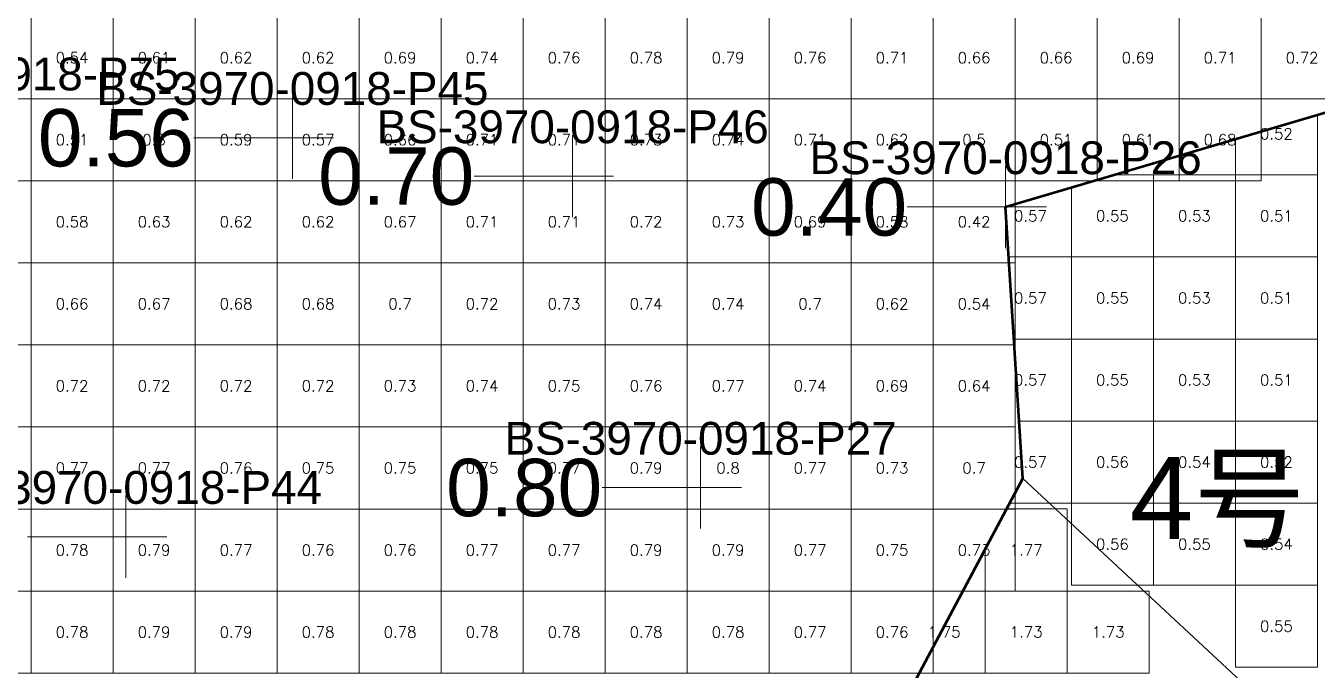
# Model space of a CAD drawing. Header units: inches. Extents: x 469759 to 470079, y 4349683 to 4349873.
# Drawn here: x 469897.24 to 469912.99, y 4349733.48 to 4349741.33 of the extents above; entities that cross this region are included whole.
import ezdxf
from ezdxf.enums import TextEntityAlignment as Align

# ---------------------------------------------------------------- set-up
doc = ezdxf.new("R2010")
doc.units = ezdxf.units.IN
doc.header["$MEASUREMENT"] = 0
for name, color, linetype, lineweight in [('点', 7, 'Continuous', 0), ('爆区方格网', 7, 'Continuous', 0), ('线条', 7, 'Continuous', 0), ('钻孔', 7, 'Continuous', 0)]:
    doc.layers.add(name, color=color, linetype=linetype, lineweight=lineweight)
doc.styles.add('3dmine_textStyle_1', font='txt.shx', dxfattribs={"height": 1, "bigfont": 'gbcbig.shx'})
doc.styles.add('3dmine_textStyle_2', font='arial.ttf', dxfattribs={"height": 1})

msp = doc.modelspace()

# ---------------------------------------------------------------- hatches: boundary and pattern name
at = {"layer": '钻孔', "linetype": 'Continuous', "lineweight": 0, "true_color": 0x808080, "extrusion": (0, 1, 0)}
for points in [[(-469897.724, 3959.82), (-469896.724, 3959.82), (-469896.724, 3972.82), (-469897.724, 3972.82)], [(-469910.188, 3959.768), (-469909.188, 3959.768), (-469909.188, 3972.768), (-469910.188, 3972.768)]]:
    msp.add_hatch(color=8, dxfattribs=at).paths.add_polyline_path(points, flags=0)
at = {"layer": '钻孔', "linetype": 'Continuous', "lineweight": 0, "true_color": 0x00ffff, "extrusion": (0, 1, 0)}
for points in [[(-469901.491, 3960.455), (-469900.491, 3960.455), (-469900.491, 3972.455), (-469901.491, 3972.455)], [(-469904.909, 3959.804), (-469903.909, 3959.804), (-469903.909, 3972.804), (-469904.909, 3972.804)], [(-469906.469, 3959.805), (-469905.469, 3959.805), (-469905.469, 3972.805), (-469906.469, 3972.805)], [(-469899.461, 3960.452), (-469898.461, 3960.452), (-469898.461, 3972.452), (-469899.461, 3972.452)]]:
    msp.add_hatch(color=4, dxfattribs=at).paths.add_polyline_path(points, flags=0)

# ---------------------------------------------------------------- linework, layer by layer
at = {"color": 5, "linetype": 'Continuous', "lineweight": 53, "elevation": 3966.246}
msp.add_lwpolyline([(469885.99, 4349718.382), (469904.397, 4349726.417), (469909.397, 4349735.816), (469909.188, 4349739.123), (469914.34, 4349740.643), (469918.257, 4349743.131), (469920.63, 4349744.542), (469923.896, 4349747.734), (469922.899, 4349749.619), (469920.438, 4349749.783), (469917.807, 4349751.337), (469919.44, 4349752.801), (469921.036, 4349753.929), (469923.781, 4349756.345), (469921.953, 4349757.713), (469919.744, 4349758.835), (469918.082, 4349760.773)], dxfattribs=at)
at = {"color": 1, "linetype": 'Continuous', "lineweight": 50, "true_color": 0xff0000, "elevation": 3966.246}
msp.add_lwpolyline([(469874.939, 4349716.168), (469879.423, 4349718.362), (469885.99, 4349718.382), (469904.397, 4349726.417), (469909.397, 4349735.816), (469909.188, 4349739.123), (469914.34, 4349740.643), (469920.63, 4349744.542), (469923.896, 4349747.734), (469922.899, 4349749.619), (469922.899, 4349749.619)], dxfattribs=at)
at = {"color": 4, "linetype": 'Continuous', "lineweight": 0, "true_color": 0x00ffff, "elevation": 3966.246}
msp.add_lwpolyline([(469909.397, 4349735.816), (469909.188, 4349739.123), (469914.34, 4349740.643), (469919.755, 4349744), (469920.63, 4349744.542), (469923.896, 4349747.734), (469922.899, 4349749.619), (469930.619, 4349747.744), (469927.588, 4349745.496), (469927.738, 4349741.214), (469925.874, 4349738.479), (469920.687, 4349738.561), (469918.084, 4349735.958), (469917.687, 4349735.561), (469916.154, 4349733.088), (469914.313, 4349731.247), (469909.397, 4349735.816)], dxfattribs=at)
at = {"color": 1, "linetype": 'Continuous', "lineweight": 0, "true_color": 0xff0000, "elevation": 3966.246}
msp.add_lwpolyline([(469885.99, 4349718.382), (469888.312, 4349716.306), (469890.871, 4349713.513), (469896.539, 4349714.503), (469901.17, 4349715.312), (469902.939, 4349715.24), (469903.003, 4349721.058), (469906.003, 4349724.058), (469907.078, 4349724.819), (469908.152, 4349725.58), (469910.234, 4349727.662), (469911.152, 4349728.58), (469912.939, 4349729.926), (469913.154, 4349730.088), (469914.313, 4349731.247), (469909.397, 4349735.816), (469907.602, 4349732.442), (469904.397, 4349726.417), (469887.83, 4349719.185), (469885.99, 4349718.382), (469885.99, 4349718.382)], dxfattribs=at)
at = {"layer": '点', "color": 138, "linetype": 'Continuous', "lineweight": 0, "true_color": 0x004c4c}
for points, elevation in [([(469900.491, 4349739.467), (469900.491, 4349740.467)], 3972.455), ([(469900.991, 4349739.967), (469899.991, 4349739.967)], 3972.455), ([(469903.909, 4349739), (469903.909, 4349740)], 3972.804), ([(469909.188, 4349738.623), (469909.188, 4349739.623)], 3972.768), ([(469904.409, 4349739.5), (469903.409, 4349739.5)], 3972.804), ([(469909.688, 4349739.123), (469908.688, 4349739.123)], 3972.768), ([(469905.469, 4349735.204), (469905.469, 4349736.204)], 3972.805), ([(469898.461, 4349734.605), (469898.461, 4349735.605)], 3972.452), ([(469905.969, 4349735.704), (469904.969, 4349735.704)], 3972.805), ([(469898.961, 4349735.105), (469897.961, 4349735.105)], 3972.452)]:
    msp.add_lwpolyline(points, dxfattribs=dict(at, elevation=elevation))
at = {"layer": '爆区方格网', "color": 4, "linetype": 'Continuous', "lineweight": 0, "true_color": 0x00ffff}
for points, elevation in [([(469897.304, 4349740.442), (469896.304, 4349740.442), (469896.304, 4349741.442), (469897.304, 4349741.442), (469897.304, 4349740.442)], 3972.193), ([(469898.304, 4349740.442), (469897.304, 4349740.442), (469897.304, 4349741.442), (469898.304, 4349741.442), (469898.304, 4349740.442)], 3972.193), ([(469899.304, 4349740.442), (469898.304, 4349740.442), (469898.304, 4349741.442), (469899.304, 4349741.442), (469899.304, 4349740.442)], 3972.193), ([(469900.304, 4349740.442), (469899.304, 4349740.442), (469899.304, 4349741.442), (469900.304, 4349741.442), (469900.304, 4349740.442)], 3972.193), ([(469901.304, 4349740.442), (469900.304, 4349740.442), (469900.304, 4349741.442), (469901.304, 4349741.442), (469901.304, 4349740.442)], 3972.193), ([(469902.304, 4349740.442), (469901.304, 4349740.442), (469901.304, 4349741.442), (469902.304, 4349741.442), (469902.304, 4349740.442)], 3972.193), ([(469903.304, 4349740.442), (469902.304, 4349740.442), (469902.304, 4349741.442), (469903.304, 4349741.442), (469903.304, 4349740.442)], 3972.193), ([(469904.304, 4349740.442), (469903.304, 4349740.442), (469903.304, 4349741.442), (469904.304, 4349741.442), (469904.304, 4349740.442)], 3972.193), ([(469905.304, 4349740.442), (469904.304, 4349740.442), (469904.304, 4349741.442), (469905.304, 4349741.442), (469905.304, 4349740.442)], 3972.193), ([(469906.304, 4349740.442), (469905.304, 4349740.442), (469905.304, 4349741.442), (469906.304, 4349741.442), (469906.304, 4349740.442)], 3972.193), ([(469907.304, 4349740.442), (469906.304, 4349740.442), (469906.304, 4349741.442), (469907.304, 4349741.442), (469907.304, 4349740.442)], 3972.193), ([(469908.304, 4349740.442), (469907.304, 4349740.442), (469907.304, 4349741.442), (469908.304, 4349741.442), (469908.304, 4349740.442)], 3972.193), ([(469909.304, 4349740.442), (469908.304, 4349740.442), (469908.304, 4349741.442), (469909.304, 4349741.442), (469909.304, 4349740.442)], 3972.193), ([(469910.304, 4349740.442), (469909.304, 4349740.442), (469909.304, 4349741.442), (469910.304, 4349741.442), (469910.304, 4349740.442)], 3972.193), ([(469911.304, 4349740.442), (469910.304, 4349740.442), (469910.304, 4349741.442), (469911.304, 4349741.442), (469911.304, 4349740.442)], 3972.193), ([(469912.304, 4349740.442), (469911.304, 4349740.442), (469911.304, 4349741.442), (469912.304, 4349741.442), (469912.304, 4349740.442)], 3972.193), ([(469913.304, 4349740.442), (469912.304, 4349740.442), (469912.304, 4349741.442), (469913.304, 4349741.442), (469913.304, 4349740.442)], 3972.193), ([(469897.304, 4349739.442), (469896.304, 4349739.442), (469896.304, 4349740.442), (469897.304, 4349740.442), (469897.304, 4349739.442)], 3972.193), ([(469898.304, 4349739.442), (469897.304, 4349739.442), (469897.304, 4349740.442), (469898.304, 4349740.442), (469898.304, 4349739.442)], 3972.193), ([(469899.304, 4349739.442), (469898.304, 4349739.442), (469898.304, 4349740.442), (469899.304, 4349740.442), (469899.304, 4349739.442)], 3972.193), ([(469900.304, 4349739.442), (469899.304, 4349739.442), (469899.304, 4349740.442), (469900.304, 4349740.442), (469900.304, 4349739.442)], 3972.193), ([(469901.304, 4349739.442), (469900.304, 4349739.442), (469900.304, 4349740.442), (469901.304, 4349740.442), (469901.304, 4349739.442)], 3972.193), ([(469902.304, 4349739.442), (469901.304, 4349739.442), (469901.304, 4349740.442), (469902.304, 4349740.442), (469902.304, 4349739.442)], 3972.193), ([(469903.304, 4349739.442), (469902.304, 4349739.442), (469902.304, 4349740.442), (469903.304, 4349740.442), (469903.304, 4349739.442)], 3972.193), ([(469904.304, 4349739.442), (469903.304, 4349739.442), (469903.304, 4349740.442), (469904.304, 4349740.442), (469904.304, 4349739.442)], 3972.193), ([(469905.304, 4349739.442), (469904.304, 4349739.442), (469904.304, 4349740.442), (469905.304, 4349740.442), (469905.304, 4349739.442)], 3972.193), ([(469906.304, 4349739.442), (469905.304, 4349739.442), (469905.304, 4349740.442), (469906.304, 4349740.442), (469906.304, 4349739.442)], 3972.193), ([(469907.304, 4349739.442), (469906.304, 4349739.442), (469906.304, 4349740.442), (469907.304, 4349740.442), (469907.304, 4349739.442)], 3972.193), ([(469908.304, 4349739.442), (469907.304, 4349739.442), (469907.304, 4349740.442), (469908.304, 4349740.442), (469908.304, 4349739.442)], 3972.193), ([(469909.304, 4349739.442), (469908.304, 4349739.442), (469908.304, 4349740.442), (469909.304, 4349740.442), (469909.304, 4349739.442)], 3972.193), ([(469910.304, 4349739.442), (469909.304, 4349739.442), (469909.304, 4349740.442), (469910.304, 4349740.442), (469910.304, 4349739.442)], 3972.193), ([(469911.304, 4349739.442), (469910.304, 4349739.442), (469910.304, 4349740.442), (469911.304, 4349740.442), (469911.304, 4349739.442)], 3972.193), ([(469912.304, 4349739.442), (469911.304, 4349739.442), (469911.304, 4349740.442), (469912.304, 4349740.442), (469912.304, 4349739.442)], 3972.193), ([(469912.991, 4349739.514), (469911.991, 4349739.514), (469911.991, 4349739.95), (469912.991, 4349740.245), (469912.991, 4349739.514)], 3964.157), ([(469897.304, 4349738.442), (469896.304, 4349738.442), (469896.304, 4349739.442), (469897.304, 4349739.442), (469897.304, 4349738.442)], 3972.193), ([(469898.304, 4349738.442), (469897.304, 4349738.442), (469897.304, 4349739.442), (469898.304, 4349739.442), (469898.304, 4349738.442)], 3972.193), ([(469899.304, 4349738.442), (469898.304, 4349738.442), (469898.304, 4349739.442), (469899.304, 4349739.442), (469899.304, 4349738.442)], 3972.193), ([(469900.304, 4349738.442), (469899.304, 4349738.442), (469899.304, 4349739.442), (469900.304, 4349739.442), (469900.304, 4349738.442)], 3972.193), ([(469901.304, 4349738.442), (469900.304, 4349738.442), (469900.304, 4349739.442), (469901.304, 4349739.442), (469901.304, 4349738.442)], 3972.193), ([(469902.304, 4349738.442), (469901.304, 4349738.442), (469901.304, 4349739.442), (469902.304, 4349739.442), (469902.304, 4349738.442)], 3972.193), ([(469903.304, 4349738.442), (469902.304, 4349738.442), (469902.304, 4349739.442), (469903.304, 4349739.442), (469903.304, 4349738.442)], 3972.193), ([(469904.304, 4349738.442), (469903.304, 4349738.442), (469903.304, 4349739.442), (469904.304, 4349739.442), (469904.304, 4349738.442)], 3972.193), ([(469905.304, 4349738.442), (469904.304, 4349738.442), (469904.304, 4349739.442), (469905.304, 4349739.442), (469905.304, 4349738.442)], 3972.193), ([(469906.304, 4349738.442), (469905.304, 4349738.442), (469905.304, 4349739.442), (469906.304, 4349739.442), (469906.304, 4349738.442)], 3972.193), ([(469907.304, 4349738.442), (469906.304, 4349738.442), (469906.304, 4349739.442), (469907.304, 4349739.442), (469907.304, 4349738.442)], 3972.193), ([(469908.304, 4349738.442), (469907.304, 4349738.442), (469907.304, 4349739.442), (469908.304, 4349739.442), (469908.304, 4349738.442)], 3972.193), ([(469909.304, 4349738.442), (469908.304, 4349738.442), (469908.304, 4349739.442), (469909.304, 4349739.442), (469909.304, 4349738.442)], 3972.193), ([(469910.991, 4349738.514), (469909.991, 4349738.514), (469909.991, 4349739.36), (469910.513, 4349739.514), (469910.991, 4349739.514), (469910.991, 4349738.514)], 3964.157), ([(469911.991, 4349738.514), (469910.991, 4349738.514), (469910.991, 4349739.514), (469911.991, 4349739.514), (469911.991, 4349738.514)], 3964.157), ([(469912.991, 4349738.514), (469911.991, 4349738.514), (469911.991, 4349739.514), (469912.991, 4349739.514), (469912.991, 4349738.514)], 3964.157), ([(469909.991, 4349738.514), (469909.227, 4349738.514), (469909.188, 4349739.123), (469909.991, 4349739.36), (469909.991, 4349738.514)], 3964.157), ([(469897.304, 4349737.442), (469896.304, 4349737.442), (469896.304, 4349738.442), (469897.304, 4349738.442), (469897.304, 4349737.442)], 3972.193), ([(469898.304, 4349737.442), (469897.304, 4349737.442), (469897.304, 4349738.442), (469898.304, 4349738.442), (469898.304, 4349737.442)], 3972.193), ([(469899.304, 4349737.442), (469898.304, 4349737.442), (469898.304, 4349738.442), (469899.304, 4349738.442), (469899.304, 4349737.442)], 3972.193), ([(469900.304, 4349737.442), (469899.304, 4349737.442), (469899.304, 4349738.442), (469900.304, 4349738.442), (469900.304, 4349737.442)], 3972.193), ([(469901.304, 4349737.442), (469900.304, 4349737.442), (469900.304, 4349738.442), (469901.304, 4349738.442), (469901.304, 4349737.442)], 3972.193), ([(469902.304, 4349737.442), (469901.304, 4349737.442), (469901.304, 4349738.442), (469902.304, 4349738.442), (469902.304, 4349737.442)], 3972.193), ([(469903.304, 4349737.442), (469902.304, 4349737.442), (469902.304, 4349738.442), (469903.304, 4349738.442), (469903.304, 4349737.442)], 3972.193), ([(469904.304, 4349737.442), (469903.304, 4349737.442), (469903.304, 4349738.442), (469904.304, 4349738.442), (469904.304, 4349737.442)], 3972.193), ([(469905.304, 4349737.442), (469904.304, 4349737.442), (469904.304, 4349738.442), (469905.304, 4349738.442), (469905.304, 4349737.442)], 3972.193), ([(469906.304, 4349737.442), (469905.304, 4349737.442), (469905.304, 4349738.442), (469906.304, 4349738.442), (469906.304, 4349737.442)], 3972.193), ([(469907.304, 4349737.442), (469906.304, 4349737.442), (469906.304, 4349738.442), (469907.304, 4349738.442), (469907.304, 4349737.442)], 3972.193), ([(469908.304, 4349737.442), (469907.304, 4349737.442), (469907.304, 4349738.442), (469908.304, 4349738.442), (469908.304, 4349737.442)], 3972.193), ([(469909.304, 4349737.442), (469908.304, 4349737.442), (469908.304, 4349738.442), (469909.304, 4349738.442), (469909.304, 4349737.442)], 3972.193), ([(469909.991, 4349737.514), (469909.29, 4349737.514), (469909.227, 4349738.514), (469909.991, 4349738.514), (469909.991, 4349737.514)], 3964.157), ([(469910.991, 4349737.514), (469909.991, 4349737.514), (469909.991, 4349738.514), (469910.991, 4349738.514), (469910.991, 4349737.514)], 3964.157), ([(469911.991, 4349737.514), (469910.991, 4349737.514), (469910.991, 4349738.514), (469911.991, 4349738.514), (469911.991, 4349737.514)], 3964.157), ([(469912.991, 4349737.514), (469911.991, 4349737.514), (469911.991, 4349738.514), (469912.991, 4349738.514), (469912.991, 4349737.514)], 3964.157), ([(469909.991, 4349736.514), (469909.353, 4349736.514), (469909.29, 4349737.514), (469909.991, 4349737.514), (469909.991, 4349736.514)], 3964.157), ([(469910.991, 4349736.514), (469909.991, 4349736.514), (469909.991, 4349737.514), (469910.991, 4349737.514), (469910.991, 4349736.514)], 3964.157), ([(469911.991, 4349736.514), (469910.991, 4349736.514), (469910.991, 4349737.514), (469911.991, 4349737.514), (469911.991, 4349736.514)], 3964.157), ([(469912.991, 4349736.514), (469911.991, 4349736.514), (469911.991, 4349737.514), (469912.991, 4349737.514), (469912.991, 4349736.514)], 3964.157), ([(469897.304, 4349736.442), (469896.304, 4349736.442), (469896.304, 4349737.442), (469897.304, 4349737.442), (469897.304, 4349736.442)], 3972.193), ([(469898.304, 4349736.442), (469897.304, 4349736.442), (469897.304, 4349737.442), (469898.304, 4349737.442), (469898.304, 4349736.442)], 3972.193), ([(469899.304, 4349736.442), (469898.304, 4349736.442), (469898.304, 4349737.442), (469899.304, 4349737.442), (469899.304, 4349736.442)], 3972.193), ([(469900.304, 4349736.442), (469899.304, 4349736.442), (469899.304, 4349737.442), (469900.304, 4349737.442), (469900.304, 4349736.442)], 3972.193), ([(469901.304, 4349736.442), (469900.304, 4349736.442), (469900.304, 4349737.442), (469901.304, 4349737.442), (469901.304, 4349736.442)], 3972.193), ([(469902.304, 4349736.442), (469901.304, 4349736.442), (469901.304, 4349737.442), (469902.304, 4349737.442), (469902.304, 4349736.442)], 3972.193), ([(469903.304, 4349736.442), (469902.304, 4349736.442), (469902.304, 4349737.442), (469903.304, 4349737.442), (469903.304, 4349736.442)], 3972.193), ([(469904.304, 4349736.442), (469903.304, 4349736.442), (469903.304, 4349737.442), (469904.304, 4349737.442), (469904.304, 4349736.442)], 3972.193), ([(469905.304, 4349736.442), (469904.304, 4349736.442), (469904.304, 4349737.442), (469905.304, 4349737.442), (469905.304, 4349736.442)], 3972.193), ([(469906.304, 4349736.442), (469905.304, 4349736.442), (469905.304, 4349737.442), (469906.304, 4349737.442), (469906.304, 4349736.442)], 3972.193), ([(469907.304, 4349736.442), (469906.304, 4349736.442), (469906.304, 4349737.442), (469907.304, 4349737.442), (469907.304, 4349736.442)], 3972.193), ([(469908.304, 4349736.442), (469907.304, 4349736.442), (469907.304, 4349737.442), (469908.304, 4349737.442), (469908.304, 4349736.442)], 3972.193), ([(469909.304, 4349736.442), (469908.304, 4349736.442), (469908.304, 4349737.442), (469909.304, 4349737.442), (469909.304, 4349736.442)], 3972.193), ([(469897.304, 4349735.442), (469896.304, 4349735.442), (469896.304, 4349736.442), (469897.304, 4349736.442), (469897.304, 4349735.442)], 3972.193), ([(469898.304, 4349735.442), (469897.304, 4349735.442), (469897.304, 4349736.442), (469898.304, 4349736.442), (469898.304, 4349735.442)], 3972.193), ([(469899.304, 4349735.442), (469898.304, 4349735.442), (469898.304, 4349736.442), (469899.304, 4349736.442), (469899.304, 4349735.442)], 3972.193), ([(469900.304, 4349735.442), (469899.304, 4349735.442), (469899.304, 4349736.442), (469900.304, 4349736.442), (469900.304, 4349735.442)], 3972.193), ([(469901.304, 4349735.442), (469900.304, 4349735.442), (469900.304, 4349736.442), (469901.304, 4349736.442), (469901.304, 4349735.442)], 3972.193), ([(469902.304, 4349735.442), (469901.304, 4349735.442), (469901.304, 4349736.442), (469902.304, 4349736.442), (469902.304, 4349735.442)], 3972.193), ([(469903.304, 4349735.442), (469902.304, 4349735.442), (469902.304, 4349736.442), (469903.304, 4349736.442), (469903.304, 4349735.442)], 3972.193), ([(469904.304, 4349735.442), (469903.304, 4349735.442), (469903.304, 4349736.442), (469904.304, 4349736.442), (469904.304, 4349735.442)], 3972.193), ([(469905.304, 4349735.442), (469904.304, 4349735.442), (469904.304, 4349736.442), (469905.304, 4349736.442), (469905.304, 4349735.442)], 3972.193), ([(469906.304, 4349735.442), (469905.304, 4349735.442), (469905.304, 4349736.442), (469906.304, 4349736.442), (469906.304, 4349735.442)], 3972.193), ([(469907.304, 4349735.442), (469906.304, 4349735.442), (469906.304, 4349736.442), (469907.304, 4349736.442), (469907.304, 4349735.442)], 3972.193), ([(469908.304, 4349735.442), (469907.304, 4349735.442), (469907.304, 4349736.442), (469908.304, 4349736.442), (469908.304, 4349735.442)], 3972.193), ([(469909.304, 4349735.442), (469908.304, 4349735.442), (469908.304, 4349736.442), (469909.304, 4349736.442), (469909.304, 4349735.442)], 3972.193), ([(469909.991, 4349735.514), (469909.236, 4349735.514), (469909.397, 4349735.816), (469909.353, 4349736.514), (469909.991, 4349736.514), (469909.991, 4349735.514)], 3964.157), ([(469910.991, 4349735.514), (469909.991, 4349735.514), (469909.991, 4349736.514), (469910.991, 4349736.514), (469910.991, 4349735.514)], 3964.157), ([(469911.991, 4349735.514), (469910.991, 4349735.514), (469910.991, 4349736.514), (469911.991, 4349736.514), (469911.991, 4349735.514)], 3964.157), ([(469912.991, 4349735.514), (469911.991, 4349735.514), (469911.991, 4349736.514), (469912.991, 4349736.514), (469912.991, 4349735.514)], 3964.157), ([(469897.304, 4349734.442), (469896.304, 4349734.442), (469896.304, 4349735.442), (469897.304, 4349735.442), (469897.304, 4349734.442)], 3972.193), ([(469898.304, 4349734.442), (469897.304, 4349734.442), (469897.304, 4349735.442), (469898.304, 4349735.442), (469898.304, 4349734.442)], 3972.193), ([(469899.304, 4349734.442), (469898.304, 4349734.442), (469898.304, 4349735.442), (469899.304, 4349735.442), (469899.304, 4349734.442)], 3972.193), ([(469900.304, 4349734.442), (469899.304, 4349734.442), (469899.304, 4349735.442), (469900.304, 4349735.442), (469900.304, 4349734.442)], 3972.193), ([(469901.304, 4349734.442), (469900.304, 4349734.442), (469900.304, 4349735.442), (469901.304, 4349735.442), (469901.304, 4349734.442)], 3972.193), ([(469902.304, 4349734.442), (469901.304, 4349734.442), (469901.304, 4349735.442), (469902.304, 4349735.442), (469902.304, 4349734.442)], 3972.193), ([(469903.304, 4349734.442), (469902.304, 4349734.442), (469902.304, 4349735.442), (469903.304, 4349735.442), (469903.304, 4349734.442)], 3972.193), ([(469904.304, 4349734.442), (469903.304, 4349734.442), (469903.304, 4349735.442), (469904.304, 4349735.442), (469904.304, 4349734.442)], 3972.193), ([(469905.304, 4349734.442), (469904.304, 4349734.442), (469904.304, 4349735.442), (469905.304, 4349735.442), (469905.304, 4349734.442)], 3972.193), ([(469906.304, 4349734.442), (469905.304, 4349734.442), (469905.304, 4349735.442), (469906.304, 4349735.442), (469906.304, 4349734.442)], 3972.193), ([(469907.304, 4349734.442), (469906.304, 4349734.442), (469906.304, 4349735.442), (469907.304, 4349735.442), (469907.304, 4349734.442)], 3972.193), ([(469908.304, 4349734.442), (469907.304, 4349734.442), (469907.304, 4349735.442), (469908.304, 4349735.442), (469908.304, 4349734.442)], 3972.193), ([(469909.304, 4349734.442), (469908.304, 4349734.442), (469908.304, 4349735.442), (469909.304, 4349735.442), (469909.304, 4349734.442)], 3972.193), ([(469910.991, 4349734.514), (469909.991, 4349734.514), (469909.991, 4349735.514), (469910.991, 4349735.514), (469910.991, 4349734.514)], 3964.157), ([(469911.991, 4349734.514), (469910.991, 4349734.514), (469910.991, 4349735.514), (469911.991, 4349735.514), (469911.991, 4349734.514)], 3964.157), ([(469912.991, 4349734.514), (469911.991, 4349734.514), (469911.991, 4349735.514), (469912.991, 4349735.514), (469912.991, 4349734.514)], 3964.157), ([(469912.991, 4349733.514), (469911.991, 4349733.514), (469911.991, 4349734.514), (469912.991, 4349734.514), (469912.991, 4349733.514)], 3964.157), ([(469897.304, 4349733.442), (469896.304, 4349733.442), (469896.304, 4349734.442), (469897.304, 4349734.442), (469897.304, 4349733.442)], 3972.193), ([(469898.304, 4349733.442), (469897.304, 4349733.442), (469897.304, 4349734.442), (469898.304, 4349734.442), (469898.304, 4349733.442)], 3972.193), ([(469899.304, 4349733.442), (469898.304, 4349733.442), (469898.304, 4349734.442), (469899.304, 4349734.442), (469899.304, 4349733.442)], 3972.193), ([(469900.304, 4349733.442), (469899.304, 4349733.442), (469899.304, 4349734.442), (469900.304, 4349734.442), (469900.304, 4349733.442)], 3972.193), ([(469901.304, 4349733.442), (469900.304, 4349733.442), (469900.304, 4349734.442), (469901.304, 4349734.442), (469901.304, 4349733.442)], 3972.193), ([(469902.304, 4349733.442), (469901.304, 4349733.442), (469901.304, 4349734.442), (469902.304, 4349734.442), (469902.304, 4349733.442)], 3972.193), ([(469903.304, 4349733.442), (469902.304, 4349733.442), (469902.304, 4349734.442), (469903.304, 4349734.442), (469903.304, 4349733.442)], 3972.193), ([(469904.304, 4349733.442), (469903.304, 4349733.442), (469903.304, 4349734.442), (469904.304, 4349734.442), (469904.304, 4349733.442)], 3972.193), ([(469905.304, 4349733.442), (469904.304, 4349733.442), (469904.304, 4349734.442), (469905.304, 4349734.442), (469905.304, 4349733.442)], 3972.193), ([(469906.304, 4349733.442), (469905.304, 4349733.442), (469905.304, 4349734.442), (469906.304, 4349734.442), (469906.304, 4349733.442)], 3972.193), ([(469907.304, 4349733.442), (469906.304, 4349733.442), (469906.304, 4349734.442), (469907.304, 4349734.442), (469907.304, 4349733.442)], 3972.193), ([(469908.304, 4349733.442), (469907.304, 4349733.442), (469907.304, 4349734.442), (469908.304, 4349734.442), (469908.304, 4349733.442)], 3972.193)]:
    msp.add_lwpolyline(points, dxfattribs=dict(at, elevation=elevation))
at = {"layer": '爆区方格网', "color": 1, "linetype": 'Continuous', "lineweight": 0, "true_color": 0xff0000, "elevation": 3964.568}
for points in [[(469909.94, 4349734.443), (469908.94, 4349734.443), (469908.94, 4349734.957), (469909.199, 4349735.443), (469909.94, 4349735.443), (469909.94, 4349734.443)], [(469908.94, 4349733.443), (469908.135, 4349733.443), (469908.667, 4349734.443), (469908.94, 4349734.443), (469908.94, 4349733.443)], [(469909.94, 4349733.443), (469908.94, 4349733.443), (469908.94, 4349734.443), (469909.94, 4349734.443), (469909.94, 4349733.443)], [(469910.94, 4349733.443), (469909.94, 4349733.443), (469909.94, 4349734.443), (469910.94, 4349734.443), (469910.94, 4349733.443)]]:
    msp.add_lwpolyline(points, dxfattribs=at)
at = {"layer": '线条', "color": 138, "linetype": 'Continuous', "lineweight": 0, "true_color": 0x004c4c}
for points, elevation in [([(469900.491, 4349739.967), (469900.491, 4349739.967), (469900.491, 4349739.967)], 3972.455), ([(469903.909, 4349739.5), (469903.909, 4349739.5), (469903.909, 4349739.5)], 3972.804), ([(469909.188, 4349739.123), (469909.188, 4349739.123), (469909.188, 4349739.123)], 3972.768), ([(469905.469, 4349735.704), (469905.469, 4349735.704), (469905.469, 4349735.704)], 3972.805), ([(469898.461, 4349735.105), (469898.461, 4349735.105), (469898.461, 4349735.105)], 3972.452)]:
    msp.add_lwpolyline(points, dxfattribs=dict(at, elevation=elevation))
at = {"layer": '钻孔', "color": 4, "linetype": 'Continuous', "lineweight": 0, "true_color": 0x00ffff}
for points, elevation in [([(469900.491, 4349739.967), (469899.291, 4349739.967)], 3972.455), ([(469900.491, 4349739.967), (469899.291, 4349739.967)], 3960.455), ([(469903.909, 4349739.5), (469902.709, 4349739.5)], 3972.804), ([(469903.909, 4349739.5), (469902.709, 4349739.5)], 3959.804), ([(469905.469, 4349735.704), (469904.269, 4349735.704)], 3972.805), ([(469905.469, 4349735.704), (469904.269, 4349735.704)], 3959.805), ([(469898.461, 4349735.105), (469897.261, 4349735.105)], 3972.452), ([(469898.461, 4349735.105), (469897.261, 4349735.105)], 3960.452)]:
    msp.add_lwpolyline(points, dxfattribs=dict(at, elevation=elevation))
at = {"layer": '钻孔', "color": 8, "linetype": 'Continuous', "lineweight": 0, "true_color": 0x808080}
for elevation in [3972.768, 3959.768]:
    msp.add_lwpolyline([(469909.188, 4349739.123), (469907.988, 4349739.123)], dxfattribs=dict(at, elevation=elevation))

# ---------------------------------------------------------------- texts
at = {"color": 4, "linetype": 'Continuous', "lineweight": 0, "true_color": 0x00ffff, "style": '3dmine_textStyle_1'}
for s, p in [('0.54', (469897.804, 4349740.942, 3972.193)), ('0.61', (469898.804, 4349740.942, 3972.193)), ('0.62', (469899.804, 4349740.942, 3972.193)), ('0.62', (469900.804, 4349740.942, 3972.193)), ('0.69', (469901.804, 4349740.942, 3972.193)), ('0.74', (469902.804, 4349740.942, 3972.193)), ('0.76', (469903.804, 4349740.942, 3972.193)), ('0.78', (469904.804, 4349740.942, 3972.193)), ('0.79', (469905.804, 4349740.942, 3972.193)), ('0.76', (469906.804, 4349740.942, 3972.193)), ('0.71', (469907.804, 4349740.942, 3972.193)), ('0.66', (469908.804, 4349740.942, 3972.193)), ('0.66', (469909.804, 4349740.942, 3972.193)), ('0.69', (469910.804, 4349740.942, 3972.193)), ('0.71', (469911.804, 4349740.942, 3972.193)), ('0.72', (469912.804, 4349740.942, 3972.193)), ('0.51', (469897.804, 4349739.942, 3972.193)), ('0.6', (469898.804, 4349739.942, 3972.193)), ('0.59', (469899.804, 4349739.942, 3972.193)), ('0.57', (469900.804, 4349739.942, 3972.193)), ('0.66', (469901.804, 4349739.942, 3972.193)), ('0.71', (469902.804, 4349739.942, 3972.193)), ('0.71', (469903.804, 4349739.942, 3972.193)), ('0.73', (469904.804, 4349739.942, 3972.193)), ('0.74', (469905.804, 4349739.942, 3972.193)), ('0.71', (469906.804, 4349739.942, 3972.193)), ('0.62', (469907.804, 4349739.942, 3972.193)), ('0.5', (469908.804, 4349739.942, 3972.193)), ('0.51', (469909.804, 4349739.942, 3972.193)), ('0.61', (469910.804, 4349739.942, 3972.193)), ('0.68', (469911.804, 4349739.942, 3972.193)), ('0.52', (469912.491, 4349740.014, 3964.157)), ('0.57', (469909.491, 4349739.014, 3964.157)), ('0.55', (469910.491, 4349739.014, 3964.157)), ('0.53', (469911.491, 4349739.014, 3964.157)), ('0.51', (469912.491, 4349739.014, 3964.157)), ('0.58', (469897.804, 4349738.942, 3972.193)), ('0.63', (469898.804, 4349738.942, 3972.193)), ('0.62', (469899.804, 4349738.942, 3972.193)), ('0.62', (469900.804, 4349738.942, 3972.193)), ('0.67', (469901.804, 4349738.942, 3972.193)), ('0.71', (469902.804, 4349738.942, 3972.193)), ('0.71', (469903.804, 4349738.942, 3972.193)), ('0.72', (469904.804, 4349738.942, 3972.193)), ('0.73', (469905.804, 4349738.942, 3972.193)), ('0.69', (469906.804, 4349738.942, 3972.193)), ('0.58', (469907.804, 4349738.942, 3972.193)), ('0.42', (469908.804, 4349738.942, 3972.193)), ('0.66', (469897.804, 4349737.942, 3972.193)), ('0.67', (469898.804, 4349737.942, 3972.193)), ('0.68', (469899.804, 4349737.942, 3972.193)), ('0.68', (469900.804, 4349737.942, 3972.193)), ('0.7', (469901.804, 4349737.942, 3972.193)), ('0.72', (469902.804, 4349737.942, 3972.193)), ('0.73', (469903.804, 4349737.942, 3972.193)), ('0.74', (469904.804, 4349737.942, 3972.193)), ('0.74', (469905.804, 4349737.942, 3972.193)), ('0.7', (469906.804, 4349737.942, 3972.193)), ('0.62', (469907.804, 4349737.942, 3972.193)), ('0.54', (469908.804, 4349737.942, 3972.193)), ('0.57', (469909.491, 4349738.014, 3964.157)), ('0.55', (469910.491, 4349738.014, 3964.157)), ('0.53', (469911.491, 4349738.014, 3964.157)), ('0.51', (469912.491, 4349738.014, 3964.157)), ('0.57', (469909.491, 4349737.014, 3964.157)), ('0.55', (469910.491, 4349737.014, 3964.157)), ('0.53', (469911.491, 4349737.014, 3964.157)), ('0.51', (469912.491, 4349737.014, 3964.157)), ('0.72', (469897.804, 4349736.942, 3972.193)), ('0.72', (469898.804, 4349736.942, 3972.193)), ('0.72', (469899.804, 4349736.942, 3972.193)), ('0.72', (469900.804, 4349736.942, 3972.193)), ('0.73', (469901.804, 4349736.942, 3972.193)), ('0.74', (469902.804, 4349736.942, 3972.193)), ('0.75', (469903.804, 4349736.942, 3972.193)), ('0.76', (469904.804, 4349736.942, 3972.193)), ('0.77', (469905.804, 4349736.942, 3972.193)), ('0.74', (469906.804, 4349736.942, 3972.193)), ('0.69', (469907.804, 4349736.942, 3972.193)), ('0.64', (469908.804, 4349736.942, 3972.193)), ('0.57', (469909.491, 4349736.014, 3964.157)), ('0.56', (469910.491, 4349736.014, 3964.157)), ('0.54', (469911.491, 4349736.014, 3964.157)), ('0.52', (469912.491, 4349736.014, 3964.157)), ('0.77', (469897.804, 4349735.942, 3972.193)), ('0.77', (469898.804, 4349735.942, 3972.193)), ('0.76', (469899.804, 4349735.942, 3972.193)), ('0.75', (469900.804, 4349735.942, 3972.193)), ('0.75', (469901.804, 4349735.942, 3972.193)), ('0.75', (469902.804, 4349735.942, 3972.193)), ('0.77', (469903.804, 4349735.942, 3972.193)), ('0.79', (469904.804, 4349735.942, 3972.193)), ('0.8', (469905.804, 4349735.942, 3972.193)), ('0.77', (469906.804, 4349735.942, 3972.193)), ('0.73', (469907.804, 4349735.942, 3972.193)), ('0.7', (469908.804, 4349735.942, 3972.193)), ('0.78', (469897.804, 4349734.942, 3972.193)), ('0.79', (469898.804, 4349734.942, 3972.193)), ('0.77', (469899.804, 4349734.942, 3972.193)), ('0.76', (469900.804, 4349734.942, 3972.193)), ('0.76', (469901.804, 4349734.942, 3972.193)), ('0.77', (469902.804, 4349734.942, 3972.193)), ('0.77', (469903.804, 4349734.942, 3972.193)), ('0.79', (469904.804, 4349734.942, 3972.193)), ('0.79', (469905.804, 4349734.942, 3972.193)), ('0.77', (469906.804, 4349734.942, 3972.193)), ('0.75', (469907.804, 4349734.942, 3972.193)), ('0.73', (469908.804, 4349734.942, 3972.193)), ('0.56', (469910.491, 4349735.014, 3964.157)), ('0.55', (469911.491, 4349735.014, 3964.157)), ('0.54', (469912.491, 4349735.014, 3964.157)), ('0.55', (469912.491, 4349734.014, 3964.157)), ('0.78', (469897.804, 4349733.942, 3972.193)), ('0.79', (469898.804, 4349733.942, 3972.193)), ('0.79', (469899.804, 4349733.942, 3972.193)), ('0.78', (469900.804, 4349733.942, 3972.193)), ('0.78', (469901.804, 4349733.942, 3972.193)), ('0.78', (469902.804, 4349733.942, 3972.193)), ('0.78', (469903.804, 4349733.942, 3972.193)), ('0.78', (469904.804, 4349733.942, 3972.193)), ('0.78', (469905.804, 4349733.942, 3972.193)), ('0.77', (469906.804, 4349733.942, 3972.193)), ('0.76', (469907.804, 4349733.942, 3972.193))]:
    msp.add_text(s, height=0.1333, dxfattribs=at).set_placement(p, align=Align.MIDDLE_CENTER)
at = {"color": 7, "linetype": 'Continuous', "lineweight": 0, "style": '3dmine_textStyle_2'}
msp.add_text('4号', height=1, dxfattribs=at).set_placement((469910.703, 4349735.077, 1986.424))
at = {"color": 1, "linetype": 'Continuous', "lineweight": 0, "true_color": 0xff0000, "style": '3dmine_textStyle_1'}
for s, p in [('1.77', (469909.44, 4349734.943, 3964.568)), ('1.75', (469908.44, 4349733.943, 3964.568)), ('1.73', (469909.44, 4349733.943, 3964.568)), ('1.73', (469910.44, 4349733.943, 3964.568))]:
    msp.add_text(s, height=0.1333, dxfattribs=at).set_placement(p, align=Align.MIDDLE_CENTER)
at = {"layer": '钻孔', "color": 138, "linetype": 'Continuous', "lineweight": 0, "true_color": 0x004c4c, "style": '3dmine_textStyle_2'}
for s, p in [('BS-3970-0918-P75', (469896.724, 4349740.544, 3972.82)), ('BS-3970-0918-P45', (469900.491, 4349740.367, 3972.455)), ('BS-3970-0918-P46', (469903.909, 4349739.9, 3972.804)), ('BS-3970-0918-P26', (469909.188, 4349739.523, 3972.768)), ('BS-3970-0918-P27', (469905.469, 4349736.104, 3972.805)), ('BS-3970-0918-P44', (469898.461, 4349735.505, 3972.452))]:
    msp.add_text(s, height=0.4, dxfattribs=at).set_placement(p, align=Align.CENTER)
at = {"layer": '钻孔', "color": 4, "linetype": 'Continuous', "lineweight": 0, "true_color": 0x00ffff, "style": '3dmine_textStyle_2'}
for s, p in [('0.56', (469899.291, 4349739.967, 3966.455)), ('0.70', (469902.709, 4349739.5, 3966.304)), ('0.80', (469904.269, 4349735.704, 3966.305))]:
    msp.add_text(s, height=0.7, dxfattribs=at).set_placement(p, align=Align.MIDDLE_RIGHT)
at = {"layer": '钻孔', "color": 8, "linetype": 'Continuous', "lineweight": 0, "true_color": 0x808080, "style": '3dmine_textStyle_2'}
msp.add_text('0.40', height=0.7, dxfattribs=at).set_placement((469907.988, 4349739.123, 3966.268), align=Align.MIDDLE_RIGHT)

doc.saveas('drawing.dxf')
